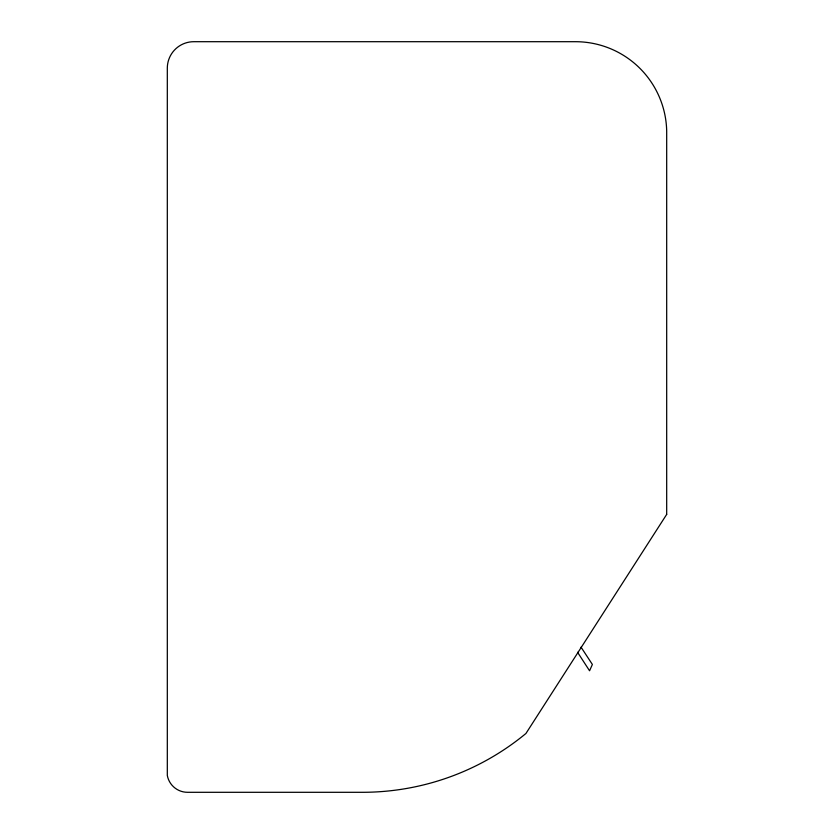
<?xml version="1.0" encoding="UTF-8"?>
<svg xmlns="http://www.w3.org/2000/svg" width="834" height="834" viewBox="0 0 834 834"><rect width="100%" height="100%" fill="white"/><g stroke="black" fill="none" stroke-linecap="round" stroke-linejoin="round"><path stroke-width="1.25" d="M581.027 647.153L592.38 664.458L589.565 670.776L577.555 652.271M666.689 514.38L525.941 733.472A256.778 256.778 0 0 1 362.394 792.3L187.483 792.3A20.548 20.548 0 0 1 167.311 775.474L167.311 68.19A26.49 26.49 0 0 1 193.801 41.7L575.481 41.7A91.229 91.229 0 0 1 666.689 131.157L666.689 514.38"/></g></svg>
